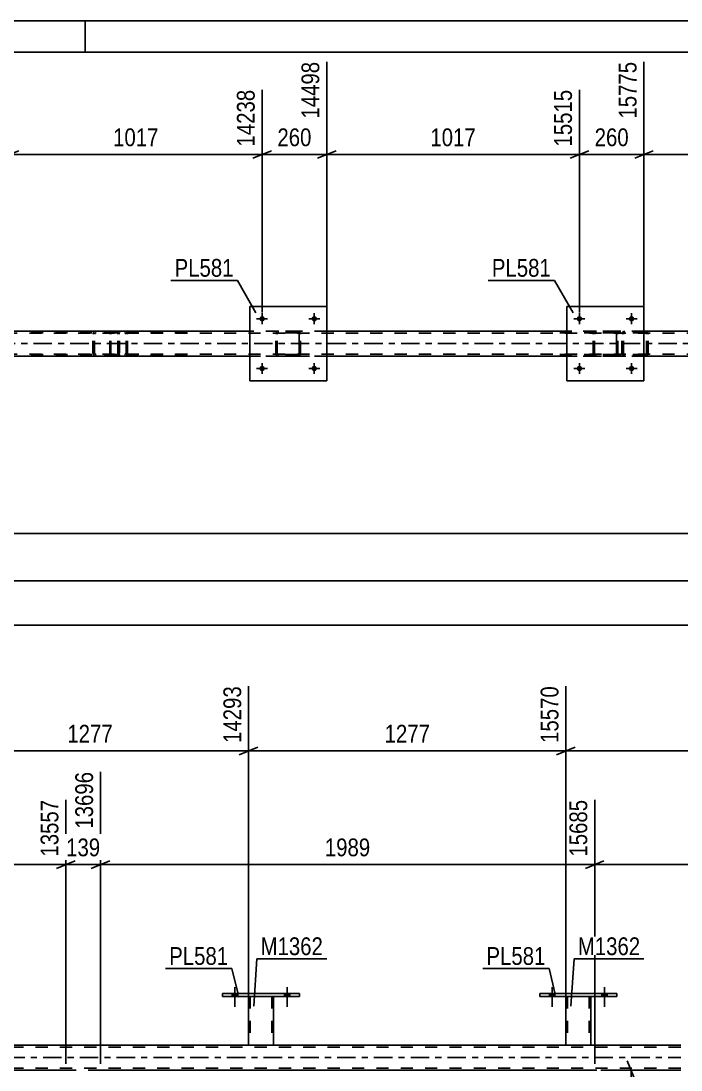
# Model space of a CAD drawing. Header units: millimetres. Extents: x 0 to 841, y 0 to 594.
# Drawn here: x 620.7 to 726.9, y 425.1 to 594 of the extents above; entities that cross this region are included whole.
import ezdxf

# ---------------------------------------------------------------- set-up
doc = ezdxf.new("R2010")
doc.units = ezdxf.units.MM
doc.linetypes.add('DXK_LINE_DOT2', pattern=[3.9198, 1.9599, -1.9599])
doc.linetypes.add('DXK_LINE_DOT3', pattern=[5.9187, 2.979, -0.9799, 0.9799, -0.9799])
doc.styles.add('Arial Narrow', font='ARIALN.TTF', dxfattribs={"height": 0.2})

# ---------------------------------------------------------------- blocks, each defined once
blk = doc.blocks.new('Unknown-275726623-1137')
at = {"color": 5, "linetype": 'Continuous'}
for p, q in [((841, 594), (0, 594)), ((631, 589), (631, 594)), ((836, 589), (5, 589))]:
    blk.add_line(p, q, dxfattribs=at)
blk = doc.blocks.new('Part-275726623-6179 - 6077')
at = {"color": 7, "linetype": 'DXK_LINE_DOT2'}
for p, q in [((721.15, 544.05), (706.17, 544.05)), ((717.92, 544.05), (717.72, 544.01)), ((721.35, 544.01), (721.15, 544.05)), ((721.15, 543.81), (706.17, 543.81)), ((717.45, 543.75), (717.41, 543.57)), ((717.41, 540.53), (717.41, 543.57)), ((717.66, 543.57), (717.68, 543.66)), ((717.66, 540.53), (717.66, 543.57)), ((717.68, 543.66), (717.74, 543.74)), ((717.74, 543.74), (717.82, 543.79)), ((717.82, 543.79), (717.92, 543.81)), ((721.15, 543.81), (721.25, 543.79)), ((721.25, 543.79), (721.33, 543.74)), ((721.33, 543.74), (721.39, 543.66)), ((721.39, 543.66), (721.41, 543.57)), ((721.41, 540.53), (721.41, 543.57)), ((721.65, 543.65), (721.63, 543.75)), ((721.66, 543.57), (721.65, 543.65)), ((721.66, 540.53), (721.66, 543.57)), ((717.41, 540.53), (717.45, 540.34)), ((717.68, 540.44), (717.66, 540.53)), ((721.41, 540.53), (721.39, 540.44)), ((721.65, 540.44), (721.66, 540.53)), ((721.15, 540.29), (706.17, 540.29)), ((721.15, 540.05), (706.17, 540.05)), ((717.74, 540.36), (717.68, 540.44)), ((717.72, 540.08), (717.92, 540.05)), ((717.82, 540.31), (717.74, 540.36)), ((717.92, 540.29), (717.82, 540.31)), ((721.25, 540.31), (721.15, 540.29)), ((721.15, 540.05), (721.35, 540.08)), ((721.33, 540.36), (721.25, 540.31)), ((721.39, 540.44), (721.33, 540.36)), ((721.63, 540.34), (721.65, 540.44))]:
    blk.add_line(p, q, dxfattribs=at)
for centre, start, end in [((717.9, 543.55), 110.7583, 155.68), ((721.17, 543.55), 24.32, 69.2417), ((717.9, 540.55), 204.32, 249.2417), ((721.17, 540.55), 290.7583, 335.68)]:
    blk.add_arc(centre, 0.496, start, end, dxfattribs=at)
blk = doc.blocks.new('Part-275726623-6105 - 6077')
at = {"color": 2, "linetype": 'Continuous'}
for p, q in [((657.5, 544.05), (618.82, 544.05)), ((708.58, 544.05), (669.9, 544.05)), ((737.66, 544.05), (720.98, 544.05)), ((657.5, 540.05), (618.82, 540.05)), ((708.58, 540.05), (669.9, 540.05)), ((737.66, 540.05), (720.98, 540.05))]:
    blk.add_line(p, q, dxfattribs=at)
at = {"color": 7, "linetype": 'DXK_LINE_DOT2'}
for p, q in [((669.9, 544.05), (657.5, 544.05)), ((720.98, 544.05), (708.58, 544.05)), ((737.66, 543.73), (90, 543.73)), ((737.66, 540.37), (90, 540.37)), ((737.66, 540.05), (117.05, 540.05)), ((669.9, 540.05), (657.5, 540.05)), ((720.98, 540.05), (708.58, 540.05))]:
    blk.add_line(p, q, dxfattribs=at)
at = {"color": 7, "linetype": 'DXK_LINE_DOT3'}
blk.add_line((90, 542.05), (737.66, 542.05), dxfattribs=at)
blk = doc.blocks.new('Part-275726623-6172 - 6077')
at = {"color": 7, "linetype": 'DXK_LINE_DOT2'}
for p, q in [((635.06, 543.91), (635, 543.75)), ((635.15, 544.01), (635.06, 543.91)), ((635.25, 544.05), (635.15, 544.01)), ((647.41, 544.05), (635.25, 544.05)), ((636.53, 543.81), (636.53, 544.05)), ((637.54, 544.01), (637.35, 544.05)), ((635, 543.75), (634.98, 543.57)), ((634.98, 540.53), (634.98, 543.57)), ((635.12, 543.57), (635.13, 543.66)), ((635.12, 540.53), (635.12, 543.57)), ((635.13, 543.66), (635.16, 543.74)), ((635.16, 543.74), (635.2, 543.79)), ((635.2, 543.79), (635.25, 543.81)), ((647.41, 543.81), (635.25, 543.81)), ((637.35, 543.81), (637.44, 543.79)), ((637.44, 543.79), (637.52, 543.74)), ((637.52, 543.74), (637.58, 543.66)), ((637.58, 543.66), (637.6, 543.57)), ((637.6, 540.53), (637.6, 543.57)), ((637.83, 543.65), (637.81, 543.75)), ((637.85, 543.57), (637.83, 543.65)), ((637.85, 540.53), (637.85, 543.57)), ((634.98, 540.53), (635, 540.34)), ((635.13, 540.44), (635.12, 540.53)), ((637.6, 540.53), (637.58, 540.44)), ((637.83, 540.44), (637.85, 540.53)), ((635, 540.34), (635.06, 540.19)), ((635.06, 540.19), (635.15, 540.08)), ((635.16, 540.36), (635.13, 540.44)), ((635.15, 540.08), (635.25, 540.05)), ((635.2, 540.31), (635.16, 540.36)), ((635.25, 540.29), (635.2, 540.31)), ((647.41, 540.29), (635.25, 540.29)), ((647.41, 540.05), (635.25, 540.05)), ((636.53, 540.05), (636.53, 540.29)), ((637.44, 540.31), (637.35, 540.29)), ((637.35, 540.05), (637.54, 540.08)), ((637.52, 540.36), (637.44, 540.31)), ((637.58, 540.44), (637.52, 540.36)), ((637.81, 540.34), (637.83, 540.44))]:
    blk.add_line(p, q, dxfattribs=at)
for centre, start, end in [((637.36, 543.55), 23.8494, 68.8059), ((637.36, 540.54), 291.1941, 336.1506)]:
    blk.add_arc(centre, 0.492, start, end, dxfattribs=at)
blk = doc.blocks.new('Part-275726623-6180 - 6077')
at = {"color": 7, "linetype": 'DXK_LINE_DOT2'}
for p, q in [((636.02, 544.05), (621.03, 544.05)), ((632.78, 544.05), (632.59, 544.01)), ((636.21, 544.01), (636.02, 544.05)), ((636.02, 543.81), (621.03, 543.81)), ((632.29, 543.65), (632.27, 543.57)), ((632.27, 540.53), (632.27, 543.57)), ((632.31, 543.75), (632.29, 543.65)), ((632.53, 543.57), (632.55, 543.66)), ((632.53, 540.53), (632.53, 543.57)), ((632.55, 543.66), (632.6, 543.74)), ((632.6, 543.74), (632.69, 543.79)), ((632.69, 543.79), (632.78, 543.81)), ((636.02, 543.81), (636.12, 543.79)), ((636.12, 543.79), (636.2, 543.74)), ((636.2, 543.74), (636.26, 543.66)), ((636.26, 543.66), (636.27, 543.57)), ((636.27, 540.53), (636.27, 543.57)), ((636.51, 543.65), (636.49, 543.75)), ((636.53, 543.57), (636.51, 543.65)), ((636.53, 540.53), (636.53, 543.57)), ((632.27, 540.53), (632.29, 540.44)), ((632.55, 540.44), (632.53, 540.53)), ((636.27, 540.53), (636.26, 540.44)), ((636.51, 540.44), (636.53, 540.53)), ((636.02, 540.29), (621.03, 540.29)), ((636.02, 540.05), (621.03, 540.05)), ((632.29, 540.44), (632.31, 540.34)), ((632.6, 540.36), (632.55, 540.44)), ((632.59, 540.08), (632.78, 540.05)), ((632.69, 540.31), (632.6, 540.36)), ((632.78, 540.29), (632.69, 540.31)), ((636.12, 540.31), (636.02, 540.29)), ((636.02, 540.05), (636.21, 540.08)), ((636.2, 540.36), (636.12, 540.31)), ((636.26, 540.44), (636.2, 540.36)), ((636.49, 540.34), (636.51, 540.44))]:
    blk.add_line(p, q, dxfattribs=at)
for centre, start, end in [((632.76, 543.55), 110.7583, 155.68), ((636.04, 543.55), 24.32, 69.2417), ((632.76, 540.55), 204.32, 249.2417), ((636.04, 540.55), 290.7583, 335.68)]:
    blk.add_arc(centre, 0.496, start, end, dxfattribs=at)
blk = doc.blocks.new('Part-275726623-8670 - 6077')
at = {"color": 2, "linetype": 'Continuous'}
for p, q in [((708.58, 548.05), (708.58, 536.05)), ((708.58, 548.05), (720.98, 548.05)), ((720.98, 548.05), (720.98, 536.05)), ((720.98, 536.05), (708.58, 536.05))]:
    blk.add_line(p, q, dxfattribs=at)
at = {"color": 7, "linetype": 'DXK_LINE_DOT2'}
for p, q in [((708.58, 536.05), (708.58, 548.05)), ((720.98, 536.05), (720.98, 548.05))]:
    blk.add_line(p, q, dxfattribs=at)
blk = doc.blocks.new('Part-275726623-8667 - 6077')
at = {"color": 7, "linetype": 'DXK_LINE_DOT2'}
for p, q in [((662, 544.01), (662.18, 544.05)), ((662.18, 544.05), (662, 544.01)), ((665.22, 544.05), (662.18, 544.05)), ((665.22, 544.05), (665.41, 544.01)), ((665.41, 544.01), (665.22, 544.05)), ((661.7, 543.57), (661.74, 543.75)), ((661.74, 543.75), (661.7, 543.57)), ((661.7, 540.53), (661.7, 543.57)), ((661.7, 540.53), (661.7, 543.57)), ((661.94, 543.57), (661.96, 543.66)), ((661.94, 540.53), (661.94, 543.57)), ((661.94, 540.53), (661.94, 543.57)), ((661.96, 543.66), (662.01, 543.74)), ((662.01, 543.74), (662.09, 543.79)), ((662.09, 543.79), (662.18, 543.81)), ((665.22, 543.81), (662.18, 543.81)), ((665.22, 543.81), (665.32, 543.79)), ((665.32, 543.79), (665.39, 543.74)), ((665.39, 543.74), (665.44, 543.66)), ((665.44, 543.66), (665.46, 543.57)), ((665.46, 540.53), (665.46, 543.57)), ((665.46, 543.57), (665.46, 540.53)), ((665.67, 543.75), (665.7, 543.57)), ((665.7, 543.57), (665.67, 543.75)), ((665.7, 540.53), (665.7, 543.57)), ((665.7, 540.53), (665.7, 543.57)), ((661.74, 540.34), (661.7, 540.53)), ((661.7, 540.53), (661.74, 540.34)), ((661.96, 540.44), (661.94, 540.53)), ((665.46, 540.53), (665.44, 540.44)), ((665.7, 540.53), (665.67, 540.34)), ((665.67, 540.34), (665.7, 540.53)), ((662.01, 540.36), (661.96, 540.44)), ((662.18, 540.05), (662, 540.08)), ((662, 540.08), (662.18, 540.05)), ((662.09, 540.31), (662.01, 540.36)), ((662.18, 540.29), (662.09, 540.31)), ((665.22, 540.29), (662.18, 540.29)), ((665.22, 540.05), (662.18, 540.05)), ((665.32, 540.31), (665.22, 540.29)), ((665.41, 540.08), (665.22, 540.05)), ((665.22, 540.05), (665.41, 540.08)), ((665.39, 540.36), (665.32, 540.31)), ((665.44, 540.44), (665.39, 540.36))]:
    blk.add_line(p, q, dxfattribs=at)
at = {"color": 7, "linetype": 'DXK_LINE_DOT3'}
blk.add_line((663.7, 542.05), (663.7, 542.05), dxfattribs=at)
at = {"color": 7, "linetype": 'DXK_LINE_DOT2'}
for centre, start, end in [((662.18, 543.57), 112.5, 157.5), ((662.18, 543.57), 112.5, 157.5), ((665.22, 543.57), 22.5, 67.5), ((665.22, 543.57), 22.5, 67.5), ((662.18, 540.53), 202.5, 247.5), ((662.18, 540.53), 202.5, 247.5), ((665.22, 540.53), 292.5, 337.5), ((665.22, 540.53), 292.5, 337.5)]:
    blk.add_arc(centre, 0.48, start, end, dxfattribs=at)
blk = doc.blocks.new('Part-275726623-8668 - 6077')
at = {"color": 2, "linetype": 'Continuous'}
for p, q in [((657.5, 548.05), (657.5, 536.05)), ((657.5, 548.05), (669.9, 548.05)), ((669.9, 548.05), (669.9, 536.05)), ((669.9, 536.05), (657.5, 536.05))]:
    blk.add_line(p, q, dxfattribs=at)
at = {"color": 7, "linetype": 'DXK_LINE_DOT2'}
for p, q in [((657.5, 536.05), (657.5, 548.05)), ((669.9, 536.05), (669.9, 548.05))]:
    blk.add_line(p, q, dxfattribs=at)
blk = doc.blocks.new('Part-275726623-8669 - 6077')
at = {"color": 7, "linetype": 'DXK_LINE_DOT2'}
for p, q in [((713.08, 544.01), (713.26, 544.05)), ((713.26, 544.05), (713.08, 544.01)), ((716.3, 544.05), (713.26, 544.05)), ((716.3, 544.05), (716.49, 544.01)), ((716.49, 544.01), (716.3, 544.05)), ((712.78, 543.57), (712.82, 543.75)), ((712.82, 543.75), (712.78, 543.57)), ((712.78, 540.53), (712.78, 543.57)), ((712.78, 540.53), (712.78, 543.57)), ((713.02, 543.57), (713.04, 543.66)), ((713.02, 540.53), (713.02, 543.57)), ((713.02, 540.53), (713.02, 543.57)), ((713.04, 543.66), (713.09, 543.74)), ((713.09, 543.74), (713.17, 543.79)), ((713.17, 543.79), (713.26, 543.81)), ((716.3, 543.81), (713.26, 543.81)), ((716.3, 543.81), (716.4, 543.79)), ((716.4, 543.79), (716.47, 543.74)), ((716.47, 543.74), (716.53, 543.66)), ((716.53, 543.66), (716.54, 543.57)), ((716.54, 540.53), (716.54, 543.57)), ((716.54, 543.57), (716.54, 540.53)), ((716.75, 543.75), (716.78, 543.57)), ((716.78, 543.57), (716.75, 543.75)), ((716.78, 540.53), (716.78, 543.57)), ((716.78, 540.53), (716.78, 543.57)), ((712.82, 540.34), (712.78, 540.53)), ((712.78, 540.53), (712.82, 540.34)), ((713.04, 540.44), (713.02, 540.53)), ((716.54, 540.53), (716.53, 540.44)), ((716.78, 540.53), (716.75, 540.34)), ((716.75, 540.34), (716.78, 540.53)), ((713.09, 540.36), (713.04, 540.44)), ((713.26, 540.05), (713.08, 540.08)), ((713.08, 540.08), (713.26, 540.05)), ((713.17, 540.31), (713.09, 540.36)), ((713.26, 540.29), (713.17, 540.31)), ((716.3, 540.29), (713.26, 540.29)), ((716.3, 540.05), (713.26, 540.05)), ((716.4, 540.31), (716.3, 540.29)), ((716.49, 540.08), (716.3, 540.05)), ((716.3, 540.05), (716.49, 540.08)), ((716.47, 540.36), (716.4, 540.31)), ((716.53, 540.44), (716.47, 540.36))]:
    blk.add_line(p, q, dxfattribs=at)
at = {"color": 7, "linetype": 'DXK_LINE_DOT3'}
blk.add_line((714.78, 542.05), (714.78, 542.05), dxfattribs=at)
at = {"color": 7, "linetype": 'DXK_LINE_DOT2'}
for centre, start, end in [((713.26, 543.57), 112.5, 157.5), ((713.26, 543.57), 112.5, 157.5), ((716.3, 543.57), 22.5, 67.5), ((716.3, 543.57), 22.5, 67.5), ((713.26, 540.53), 202.5, 247.5), ((713.26, 540.53), 202.5, 247.5), ((716.3, 540.53), 292.5, 337.5), ((716.3, 540.53), 292.5, 337.5)]:
    blk.add_arc(centre, 0.48, start, end, dxfattribs=at)
blk = doc.blocks.new('Bolt-275726623-8694 - 6077')
at = {"linetype": 'Continuous'}
for points in [[(659.94, 538.05, -1), (659.06, 538.05, -1)], [(668.34, 538.05, -1), (667.46, 538.05, -1)]]:
    blk.add_hatch(color=1, dxfattribs=at).paths.add_polyline_path(points)
at = {"color": 1, "linetype": 'Continuous'}
for p, q in [((659.5, 538.93), (659.5, 537.17)), ((667.9, 538.93), (667.9, 537.17)), ((658.62, 538.05), (660.38, 538.05)), ((667.02, 538.05), (668.78, 538.05))]:
    blk.add_line(p, q, dxfattribs=at)
blk = doc.blocks.new('Bolt-275726623-8695 - 6077')
at = {"linetype": 'Continuous'}
for points in [[(659.94, 546.05, -1), (659.06, 546.05, -1)], [(668.34, 546.05, -1), (667.46, 546.05, -1)]]:
    blk.add_hatch(color=1, dxfattribs=at).paths.add_polyline_path(points)
at = {"color": 1, "linetype": 'Continuous'}
for p, q in [((658.62, 546.05), (660.38, 546.05)), ((659.5, 546.93), (659.5, 545.17)), ((667.02, 546.05), (668.78, 546.05)), ((667.9, 546.93), (667.9, 545.17))]:
    blk.add_line(p, q, dxfattribs=at)
blk = doc.blocks.new('Bolt-275726623-8696 - 6077')
at = {"linetype": 'Continuous'}
for points in [[(711.02, 538.05, -1), (710.14, 538.05, -1)], [(719.42, 538.05, -1), (718.54, 538.05, -1)]]:
    blk.add_hatch(color=1, dxfattribs=at).paths.add_polyline_path(points)
at = {"color": 1, "linetype": 'Continuous'}
for p, q in [((710.58, 538.93), (710.58, 537.17)), ((718.98, 538.93), (718.98, 537.17)), ((709.7, 538.05), (711.46, 538.05)), ((718.1, 538.05), (719.86, 538.05))]:
    blk.add_line(p, q, dxfattribs=at)
blk = doc.blocks.new('Bolt-275726623-8697 - 6077')
at = {"linetype": 'Continuous'}
for points in [[(711.02, 546.05, -1), (710.14, 546.05, -1)], [(719.42, 546.05, -1), (718.54, 546.05, -1)]]:
    blk.add_hatch(color=1, dxfattribs=at).paths.add_polyline_path(points)
at = {"color": 1, "linetype": 'Continuous'}
for p, q in [((709.7, 546.05), (711.46, 546.05)), ((710.58, 546.93), (710.58, 545.17)), ((718.1, 546.05), (719.86, 546.05)), ((718.98, 546.93), (718.98, 545.17))]:
    blk.add_line(p, q, dxfattribs=at)
blk = doc.blocks.new('Bolt-275726623-7751 - 4642')
at = {"linetype": 'Continuous'}
for points in [[(705.77, 436.93), (706.65, 436.93), (706.65, 437.41), (705.77, 437.41)], [(714.17, 436.93), (715.05, 436.93), (715.05, 437.41), (714.17, 437.41)]]:
    blk.add_hatch(color=1, dxfattribs=at).paths.add_polyline_path(points)
at = {"color": 1, "linetype": 'Continuous'}
for p, q in [((706.21, 438.41), (706.21, 435.29)), ((714.61, 438.41), (714.61, 435.29)), ((705.77, 437.41), (705.77, 436.93)), ((706.65, 437.41), (706.65, 436.93)), ((714.17, 437.41), (714.17, 436.93)), ((715.05, 437.41), (715.05, 436.93))]:
    blk.add_line(p, q, dxfattribs=at)
blk = doc.blocks.new('Bolt-275726623-7752 - 4642')
at = {"linetype": 'Continuous'}
for points in [[(705.77, 436.93), (706.65, 436.93), (706.65, 437.41), (705.77, 437.41)], [(714.17, 436.93), (715.05, 436.93), (715.05, 437.41), (714.17, 437.41)]]:
    blk.add_hatch(color=1, dxfattribs=at).paths.add_polyline_path(points)
at = {"color": 1, "linetype": 'Continuous'}
for p, q in [((706.21, 438.41), (706.21, 435.29)), ((714.61, 438.41), (714.61, 435.29)), ((705.77, 437.41), (705.77, 436.93)), ((706.65, 437.41), (706.65, 436.93)), ((714.17, 437.41), (714.17, 436.93)), ((715.05, 437.41), (715.05, 436.93))]:
    blk.add_line(p, q, dxfattribs=at)
blk = doc.blocks.new('Part-275726623-4870 - 4642')
at = {"color": 2, "linetype": 'Continuous'}
for p, q in [((657.33, 429.09), (610.25, 429.09)), ((708.41, 429.09), (661.33, 429.09)), ((726.89, 429.09), (712.41, 429.09)), ((627.9, 425.09), (548.34, 425.09)), ((713.04, 425.09), (633.48, 425.09)), ((726.89, 425.09), (717.29, 425.09))]:
    blk.add_line(p, q, dxfattribs=at)
at = {"color": 7, "linetype": 'DXK_LINE_DOT2'}
for p, q in [((661.33, 429.09), (657.33, 429.09)), ((712.41, 429.09), (708.41, 429.09)), ((726.89, 428.77), (85.63, 428.77)), ((726.89, 425.41), (85.63, 425.41)), ((633.48, 425.09), (627.9, 425.09)), ((717.29, 425.09), (713.04, 425.09))]:
    blk.add_line(p, q, dxfattribs=at)
at = {"color": 7, "linetype": 'DXK_LINE_DOT3'}
blk.add_line((85.63, 427.09), (726.89, 427.09), dxfattribs=at)
blk = doc.blocks.new('Part-275726623-7722 - 4642')
at = {"color": 7, "linetype": 'DXK_LINE_DOT2'}
for p, q in [((657.33, 436.94), (661.33, 436.94)), ((657.33, 436.93), (657.33, 436.94)), ((657.33, 436.94), (657.33, 436.93)), ((657.57, 436.94), (657.57, 429.09)), ((661.09, 436.94), (661.09, 429.09)), ((661.33, 436.94), (661.33, 436.93)), ((661.33, 436.93), (661.33, 436.94)), ((661.07, 429.09), (661.09, 429.09))]:
    blk.add_line(p, q, dxfattribs=at)
at = {"color": 2, "linetype": 'Continuous'}
for p, q in [((657.33, 429.09), (657.33, 436.93)), ((661.33, 436.93), (661.33, 429.09)), ((661.3, 429.09), (657.33, 429.09)), ((661.33, 429.09), (661.3, 429.09))]:
    blk.add_line(p, q, dxfattribs=at)
blk = doc.blocks.new('Part-275726623-7723 - 4642')
at = {"color": 2, "linetype": 'Continuous'}
for p, q in [((653.13, 436.93), (653.13, 437.41)), ((653.13, 437.41), (665.53, 437.41)), ((665.53, 436.93), (653.13, 436.93)), ((665.53, 437.41), (665.53, 436.93))]:
    blk.add_line(p, q, dxfattribs=at)
blk = doc.blocks.new('Part-275726623-7724 - 4642')
at = {"color": 7, "linetype": 'DXK_LINE_DOT2'}
for p, q in [((708.41, 436.94), (712.41, 436.94)), ((708.41, 436.93), (708.41, 436.94)), ((708.41, 436.94), (708.41, 436.93)), ((708.65, 436.94), (708.65, 429.09)), ((712.17, 436.94), (712.17, 429.09)), ((712.41, 436.94), (712.41, 436.93)), ((712.41, 436.93), (712.41, 436.94)), ((712.15, 429.09), (712.17, 429.09))]:
    blk.add_line(p, q, dxfattribs=at)
at = {"color": 2, "linetype": 'Continuous'}
for p, q in [((708.41, 429.09), (708.41, 436.93)), ((712.41, 436.93), (712.41, 429.09)), ((712.38, 429.09), (708.41, 429.09)), ((712.41, 429.09), (712.38, 429.09))]:
    blk.add_line(p, q, dxfattribs=at)
blk = doc.blocks.new('Part-275726623-7725 - 4642')
at = {"color": 2, "linetype": 'Continuous'}
for p, q in [((704.21, 436.93), (704.21, 437.41)), ((704.21, 437.41), (716.61, 437.41)), ((716.61, 436.93), (704.21, 436.93)), ((716.61, 437.41), (716.61, 436.93))]:
    blk.add_line(p, q, dxfattribs=at)
blk = doc.blocks.new('Bolt-275726623-7749 - 4642')
at = {"linetype": 'Continuous'}
for points in [[(654.69, 436.93), (655.57, 436.93), (655.57, 437.41), (654.69, 437.41)], [(663.09, 436.93), (663.97, 436.93), (663.97, 437.41), (663.09, 437.41)]]:
    blk.add_hatch(color=1, dxfattribs=at).paths.add_polyline_path(points)
at = {"color": 1, "linetype": 'Continuous'}
for p, q in [((655.13, 438.41), (655.13, 435.29)), ((663.53, 438.41), (663.53, 435.29)), ((654.69, 437.41), (654.69, 436.93)), ((655.57, 437.41), (655.57, 436.93)), ((663.09, 437.41), (663.09, 436.93)), ((663.97, 437.41), (663.97, 436.93))]:
    blk.add_line(p, q, dxfattribs=at)
blk = doc.blocks.new('Bolt-275726623-7750 - 4642')
at = {"linetype": 'Continuous'}
for points in [[(654.69, 436.93), (655.57, 436.93), (655.57, 437.41), (654.69, 437.41)], [(663.09, 436.93), (663.97, 436.93), (663.97, 437.41), (663.09, 437.41)]]:
    blk.add_hatch(color=1, dxfattribs=at).paths.add_polyline_path(points)
at = {"color": 1, "linetype": 'Continuous'}
for p, q in [((655.13, 438.41), (655.13, 435.29)), ((663.53, 438.41), (663.53, 435.29)), ((654.69, 437.41), (654.69, 436.93)), ((655.57, 437.41), (655.57, 436.93)), ((663.09, 437.41), (663.09, 436.93)), ((663.97, 437.41), (663.97, 436.93))]:
    blk.add_line(p, q, dxfattribs=at)
blk = doc.blocks.new('StraightDimension-275726623-20574 - 6077')
at = {"color": 7, "linetype": 'Continuous'}
for p, q in [((720.98, 545.05), (720.98, 587.43)), ((710.58, 547.05), (710.58, 582.93)), ((709.08, 571.89), (712.08, 573.09)), ((722.48, 573.09), (719.48, 571.89)), ((710.58, 572.49), (720.98, 572.49))]:
    blk.add_line(p, q, dxfattribs=at)
at = {"color": 0}
blk.add_wipeout([(719.13, 573.24), (719.13, 577.44), (712.44, 577.44), (712.44, 573.24)], dxfattribs=at)
at = {"color": 3, "style": 'Arial Narrow'}
blk.add_text('260', height=2.863, dxfattribs=at).set_placement((713.04, 573.84))
at = {"color": 0, "linetype": 'Continuous'}
blk.add_wipeout([(720.38, 588.03), (716.18, 588.03), (716.18, 577.69), (720.38, 577.69)], dxfattribs=at)
at = {"color": 3, "linetype": 'Continuous', "style": 'Arial Narrow'}
blk.add_text('15775', height=2.863, rotation=90.0002, dxfattribs=at).set_placement((719.78, 578.29))
blk = doc.blocks.new('StraightDimension-275726623-6455 - 6077')
at = {"color": 7, "linetype": 'Continuous'}
blk.add_line((89.36, 496.71), (782.69, 496.71), dxfattribs=at)
blk = doc.blocks.new('StraightDimension-275726623-6560 - 6077')
at = {"color": 7, "linetype": 'Continuous'}
blk.add_line((90, 503.87), (782.69, 503.87), dxfattribs=at)
blk = doc.blocks.new('StraightDimension-275726623-6610 - 6077')
at = {"color": 7, "linetype": 'Continuous'}
blk.add_line((205.6, 511.5), (782.69, 511.5), dxfattribs=at)
blk = doc.blocks.new('StraightDimension-275726623-20573 - 6077')
at = {"color": 7, "linetype": 'Continuous'}
for p, q in [((720.98, 545.05), (720.98, 587.43)), ((755.76, 547.05), (755.76, 582.93)), ((722.48, 573.09), (719.48, 571.89)), ((754.26, 571.89), (757.26, 573.09)), ((720.98, 572.49), (755.76, 572.49))]:
    blk.add_line(p, q, dxfattribs=at)
at = {"color": 0, "linetype": 'Continuous'}
blk.add_wipeout([(755.16, 583.53), (750.96, 583.53), (750.96, 573.19), (755.16, 573.19)], dxfattribs=at)
at = {"color": 0}
blk.add_wipeout([(742.63, 573.24), (742.63, 577.44), (734.12, 577.44), (734.12, 573.24)], dxfattribs=at)
at = {"color": 3, "linetype": 'Continuous', "style": 'Arial Narrow'}
blk.add_text('16792', height=2.863, rotation=90.0002, dxfattribs=at).set_placement((754.56, 573.79))
at = {"color": 3, "style": 'Arial Narrow'}
blk.add_text('1017', height=2.863, dxfattribs=at).set_placement((734.72, 573.84))
blk = doc.blocks.new('StraightDimension-275726623-20575 - 6077')
at = {"color": 7, "linetype": 'Continuous'}
for p, q in [((669.9, 545.05), (669.9, 587.43)), ((710.58, 547.05), (710.58, 582.93)), ((671.4, 573.09), (668.4, 571.89)), ((709.08, 571.89), (712.08, 573.09)), ((669.9, 572.49), (710.58, 572.49))]:
    blk.add_line(p, q, dxfattribs=at)
at = {"color": 0, "linetype": 'Continuous'}
blk.add_wipeout([(709.98, 583.53), (705.78, 583.53), (705.78, 573.19), (709.98, 573.19)], dxfattribs=at)
at = {"color": 0}
blk.add_wipeout([(694.5, 573.24), (694.5, 577.44), (685.99, 577.44), (685.99, 573.24)], dxfattribs=at)
at = {"color": 3, "linetype": 'Continuous', "style": 'Arial Narrow'}
blk.add_text('15515', height=2.863, rotation=90.0002, dxfattribs=at).set_placement((709.38, 573.79))
at = {"color": 3, "style": 'Arial Narrow'}
blk.add_text('1017', height=2.863, dxfattribs=at).set_placement((686.59, 573.84))
blk = doc.blocks.new('StraightDimension-275726623-20576 - 6077')
at = {"color": 7, "linetype": 'Continuous'}
for p, q in [((669.9, 545.05), (669.9, 587.43)), ((659.5, 547.05), (659.5, 582.93)), ((658, 571.89), (661, 573.09)), ((671.4, 573.09), (668.4, 571.89)), ((659.5, 572.49), (669.9, 572.49))]:
    blk.add_line(p, q, dxfattribs=at)
at = {"color": 0}
blk.add_wipeout([(668.05, 573.24), (668.05, 577.44), (661.36, 577.44), (661.36, 573.24)], dxfattribs=at)
at = {"color": 3, "style": 'Arial Narrow'}
blk.add_text('260', height=2.863, dxfattribs=at).set_placement((661.96, 573.84))
at = {"color": 0, "linetype": 'Continuous'}
blk.add_wipeout([(669.3, 588.03), (665.1, 588.03), (665.1, 577.69), (669.3, 577.69)], dxfattribs=at)
at = {"color": 3, "linetype": 'Continuous', "style": 'Arial Narrow'}
blk.add_text('14498', height=2.863, rotation=90.0002, dxfattribs=at).set_placement((668.7, 578.29))
blk = doc.blocks.new('StraightDimension-275726623-20577 - 6077')
at = {"color": 7, "linetype": 'Continuous'}
for p, q in [((618.82, 545.05), (618.82, 587.43)), ((659.5, 547.05), (659.5, 582.93)), ((620.32, 573.09), (617.32, 571.89)), ((658, 571.89), (661, 573.09)), ((618.82, 572.49), (659.5, 572.49))]:
    blk.add_line(p, q, dxfattribs=at)
at = {"color": 0, "linetype": 'Continuous'}
blk.add_wipeout([(658.9, 583.53), (654.7, 583.53), (654.7, 573.19), (658.9, 573.19)], dxfattribs=at)
at = {"color": 0}
blk.add_wipeout([(643.42, 573.24), (643.42, 577.44), (634.91, 577.44), (634.91, 573.24)], dxfattribs=at)
at = {"color": 3, "linetype": 'Continuous', "style": 'Arial Narrow'}
blk.add_text('14238', height=2.863, rotation=90.0002, dxfattribs=at).set_placement((658.3, 573.79))
at = {"color": 3, "style": 'Arial Narrow'}
blk.add_text('1017', height=2.863, dxfattribs=at).set_placement((635.51, 573.84))
blk = doc.blocks.new('StraightDimension-275726623-5466 - 4642')
at = {"color": 7, "linetype": 'Continuous'}
for p, q in [((548.34, 426.09), (548.34, 473.1)), ((627.9, 426.09), (627.9, 468.6)), ((549.84, 458.76), (546.84, 457.56)), ((548.34, 458.16), (627.9, 458.16)), ((626.4, 457.56), (629.4, 458.76))]:
    blk.add_line(p, q, dxfattribs=at)
at = {"color": 0, "linetype": 'Continuous'}
blk.add_wipeout([(627.3, 469.2), (623.1, 469.2), (623.1, 458.86), (627.3, 458.86)], dxfattribs=at)
at = {"color": 0}
blk.add_wipeout([(592.38, 458.91), (592.38, 463.11), (583.87, 463.11), (583.87, 458.91)], dxfattribs=at)
at = {"color": 3, "linetype": 'Continuous', "style": 'Arial Narrow'}
blk.add_text('13557', height=2.863, rotation=90.0002, dxfattribs=at).set_placement((626.7, 459.46))
at = {"color": 3, "style": 'Arial Narrow'}
blk.add_text('1989', height=2.863, dxfattribs=at).set_placement((584.47, 459.51))
blk = doc.blocks.new('StraightDimension-275726623-21901 - 4642')
at = {"color": 7, "linetype": 'Continuous'}
for p, q in [((657.33, 436.19), (657.33, 486.9)), ((708.41, 436.19), (708.41, 486.9)), ((658.83, 477.06), (655.83, 475.86)), ((657.33, 476.46), (708.41, 476.46)), ((706.91, 475.86), (709.91, 477.06))]:
    blk.add_line(p, q, dxfattribs=at)
at = {"color": 0, "linetype": 'Continuous'}
blk.add_wipeout([(707.81, 487.5), (703.61, 487.5), (703.61, 477.16), (707.81, 477.16)], dxfattribs=at)
at = {"color": 0}
blk.add_wipeout([(687.13, 477.21), (687.13, 481.41), (678.62, 481.41), (678.62, 477.21)], dxfattribs=at)
at = {"color": 3, "linetype": 'Continuous', "style": 'Arial Narrow'}
blk.add_text('15570', height=2.863, rotation=90.0002, dxfattribs=at).set_placement((707.21, 477.76))
at = {"color": 3, "style": 'Arial Narrow'}
blk.add_text('1277', height=2.863, dxfattribs=at).set_placement((679.22, 477.81))
blk = doc.blocks.new('StraightDimension-275726623-21902 - 4642')
at = {"color": 7, "linetype": 'Continuous'}
for p, q in [((606.25, 436.19), (606.25, 486.9)), ((657.33, 436.19), (657.33, 486.9)), ((607.75, 477.06), (604.75, 475.86)), ((606.25, 476.46), (657.33, 476.46)), ((655.83, 475.86), (658.83, 477.06))]:
    blk.add_line(p, q, dxfattribs=at)
at = {"color": 0, "linetype": 'Continuous'}
blk.add_wipeout([(656.73, 487.5), (652.53, 487.5), (652.53, 477.16), (656.73, 477.16)], dxfattribs=at)
at = {"color": 0}
blk.add_wipeout([(636.05, 477.21), (636.05, 481.41), (627.54, 481.41), (627.54, 477.21)], dxfattribs=at)
at = {"color": 3, "linetype": 'Continuous', "style": 'Arial Narrow'}
blk.add_text('14293', height=2.863, rotation=90.0002, dxfattribs=at).set_placement((656.13, 477.76))
at = {"color": 3, "style": 'Arial Narrow'}
blk.add_text('1277', height=2.863, dxfattribs=at).set_placement((628.14, 477.81))
blk = doc.blocks.new('StraightDimension-275726623-5514 - 4642')
at = {"color": 7, "linetype": 'Continuous'}
for p, q in [((633.48, 426.09), (633.48, 473.1)), ((713.04, 426.09), (713.04, 468.6)), ((634.98, 458.76), (631.98, 457.56)), ((633.48, 458.16), (713.04, 458.16)), ((711.54, 457.56), (714.54, 458.76))]:
    blk.add_line(p, q, dxfattribs=at)
at = {"color": 0, "linetype": 'Continuous'}
blk.add_wipeout([(712.44, 469.2), (708.24, 469.2), (708.24, 458.86), (712.44, 458.86)], dxfattribs=at)
at = {"color": 0}
blk.add_wipeout([(677.51, 458.91), (677.51, 463.11), (669, 463.11), (669, 458.91)], dxfattribs=at)
at = {"color": 3, "linetype": 'Continuous', "style": 'Arial Narrow'}
blk.add_text('15685', height=2.863, rotation=90.0002, dxfattribs=at).set_placement((711.84, 459.46))
at = {"color": 3, "style": 'Arial Narrow'}
blk.add_text('1989', height=2.863, dxfattribs=at).set_placement((669.6, 459.51))
blk = doc.blocks.new('StraightDimension-275726623-5538 - 4642')
at = {"color": 7, "linetype": 'Continuous'}
for p, q in [((713.04, 426.09), (713.04, 468.6)), ((782.69, 430.09), (782.69, 468.6)), ((714.54, 458.76), (711.54, 457.56)), ((713.04, 458.16), (782.69, 458.16)), ((781.19, 457.56), (784.19, 458.76))]:
    blk.add_line(p, q, dxfattribs=at)
at = {"color": 0, "linetype": 'Continuous'}
blk.add_wipeout([(782.09, 469.2), (777.89, 469.2), (777.89, 458.86), (782.09, 458.86)], dxfattribs=at)
at = {"color": 0}
blk.add_wipeout([(752.12, 458.91), (752.12, 463.11), (743.61, 463.11), (743.61, 458.91)], dxfattribs=at)
at = {"color": 3, "linetype": 'Continuous', "style": 'Arial Narrow'}
blk.add_text('17465', height=2.863, rotation=90.0002, dxfattribs=at).set_placement((781.49, 459.46))
at = {"color": 3, "style": 'Arial Narrow'}
blk.add_text('1780', height=2.863, dxfattribs=at).set_placement((744.21, 459.51))
blk = doc.blocks.new('StraightDimension-275726623-5097 - 4642')
at = {"color": 7, "linetype": 'Continuous'}
for p, q in [((719.49, 423.59), (718.29, 426.59)), ((714.04, 425.09), (721.29, 425.09)), ((718.89, 303.87), (718.89, 425.09)), ((718.29, 305.37), (719.49, 302.37)), ((669.92, 303.87), (721.29, 303.87))]:
    blk.add_line(p, q, dxfattribs=at)
at = {"color": 0}
blk.add_wipeout([(718.14, 368.74), (713.94, 368.74), (713.94, 360.23), (718.14, 360.23)], dxfattribs=at)
at = {"color": 3, "style": 'Arial Narrow'}
blk.add_text('3030', height=2.863, rotation=90.0002, dxfattribs=at).set_placement((717.54, 360.83))
blk = doc.blocks.new('StraightDimension-275726623-5490 - 4642')
at = {"color": 7, "linetype": 'Continuous'}
for p, q in [((633.48, 426.09), (633.48, 473.1)), ((627.9, 426.09), (627.9, 468.6)), ((626.4, 457.56), (629.4, 458.76)), ((627.9, 458.16), (633.48, 458.16)), ((634.98, 458.76), (631.98, 457.56))]:
    blk.add_line(p, q, dxfattribs=at)
at = {"color": 0}
blk.add_wipeout([(634.03, 458.91), (634.03, 463.11), (627.35, 463.11), (627.35, 458.91)], dxfattribs=at)
at = {"color": 3, "style": 'Arial Narrow'}
blk.add_text('139', height=2.863, dxfattribs=at).set_placement((627.95, 459.51))
at = {"color": 0, "linetype": 'Continuous'}
blk.add_wipeout([(632.88, 473.7), (628.68, 473.7), (628.68, 463.36), (632.88, 463.36)], dxfattribs=at)
at = {"color": 3, "linetype": 'Continuous', "style": 'Arial Narrow'}
blk.add_text('13696', height=2.863, rotation=90.0002, dxfattribs=at).set_placement((632.28, 463.96))
blk = doc.blocks.new('StraightDimension-275726623-21900 - 4642')
at = {"color": 7, "linetype": 'Continuous'}
for p, q in [((708.41, 436.19), (708.41, 486.9)), ((757.96, 436.19), (757.96, 486.9)), ((709.91, 477.06), (706.91, 475.86)), ((708.41, 476.46), (757.96, 476.46)), ((756.46, 475.86), (759.46, 477.06))]:
    blk.add_line(p, q, dxfattribs=at)
at = {"color": 0, "linetype": 'Continuous'}
blk.add_wipeout([(757.36, 487.5), (753.16, 487.5), (753.16, 477.16), (757.36, 477.16)], dxfattribs=at)
at = {"color": 0}
blk.add_wipeout([(737.44, 477.21), (737.44, 481.41), (728.93, 481.41), (728.93, 477.21)], dxfattribs=at)
at = {"color": 3, "linetype": 'Continuous', "style": 'Arial Narrow'}
blk.add_text('16847', height=2.863, rotation=90.0002, dxfattribs=at).set_placement((756.76, 477.76))
at = {"color": 3, "style": 'Arial Narrow'}
blk.add_text('1277', height=2.863, dxfattribs=at).set_placement((729.53, 477.81))
blk = doc.blocks.new('Mark-275726623-21319 - 6077')
at = {"color": 0}
blk.add_wipeout([(654.91, 552.82), (654.91, 555.82), (645.41, 555.82), (645.41, 552.82)], dxfattribs=at)
blk.add_wipeout([(654.91, 552.82), (654.91, 555.82), (645.41, 555.82), (645.41, 552.82)], dxfattribs=at)
at = {"color": 30, "linetype": 'Continuous'}
for p in [(644.81, 552.22), (658.51, 547.02)]:
    blk.add_line(p, (655.51, 552.22), dxfattribs=at)
at = {"color": 3, "style": 'Arial Narrow'}
blk.add_text('PL581', height=2.863, dxfattribs=at).set_placement((645.41, 552.82))
blk = doc.blocks.new('Mark-275726623-21322 - 6077')
at = {"color": 0}
blk.add_wipeout([(705.99, 552.82), (705.99, 555.82), (696.49, 555.82), (696.49, 552.82)], dxfattribs=at)
blk.add_wipeout([(705.99, 552.82), (705.99, 555.82), (696.49, 555.82), (696.49, 552.82)], dxfattribs=at)
at = {"color": 30, "linetype": 'Continuous'}
for p in [(695.89, 552.22), (709.59, 547.02)]:
    blk.add_line(p, (706.59, 552.22), dxfattribs=at)
at = {"color": 3, "style": 'Arial Narrow'}
blk.add_text('PL581', height=2.863, dxfattribs=at).set_placement((696.49, 552.82))
blk = doc.blocks.new('Mark-275726623-21642 - 4642')
at = {"color": 0}
blk.add_wipeout([(720.38, 443.59), (720.38, 446.59), (710.33, 446.59), (710.33, 443.59)], dxfattribs=at)
blk.add_wipeout([(720.38, 443.59), (720.38, 446.59), (710.33, 446.59), (710.33, 443.59)], dxfattribs=at)
at = {"color": 30, "linetype": 'Continuous'}
for p, q in [((709.22, 435.36), (709.73, 442.99)), ((709.73, 442.99), (720.98, 442.99))]:
    blk.add_line(p, q, dxfattribs=at)
at = {"color": 3, "style": 'Arial Narrow'}
blk.add_text('M1362', height=2.863, dxfattribs=at).set_placement((710.33, 443.59))
blk = doc.blocks.new('Mark-275726623-21645 - 4642')
at = {"color": 0}
blk.add_wipeout([(705.12, 442.02), (705.12, 445.02), (695.62, 445.02), (695.62, 442.02)], dxfattribs=at)
blk.add_wipeout([(705.12, 442.02), (705.12, 445.02), (695.62, 445.02), (695.62, 442.02)], dxfattribs=at)
at = {"color": 30, "linetype": 'Continuous'}
for p in [(695.02, 441.42), (706.7, 437.31)]:
    blk.add_line(p, (705.72, 441.42), dxfattribs=at)
at = {"color": 3, "style": 'Arial Narrow'}
blk.add_text('PL581', height=2.863, dxfattribs=at).set_placement((695.62, 442.02))
blk = doc.blocks.new('Mark-275726623-21636 - 4642')
at = {"color": 0}
blk.add_wipeout([(669.3, 443.59), (669.3, 446.59), (659.25, 446.59), (659.25, 443.59)], dxfattribs=at)
blk.add_wipeout([(669.3, 443.59), (669.3, 446.59), (659.25, 446.59), (659.25, 443.59)], dxfattribs=at)
at = {"color": 30, "linetype": 'Continuous'}
for p, q in [((658.14, 435.36), (658.65, 442.99)), ((658.65, 442.99), (669.9, 442.99))]:
    blk.add_line(p, q, dxfattribs=at)
at = {"color": 3, "style": 'Arial Narrow'}
blk.add_text('M1362', height=2.863, dxfattribs=at).set_placement((659.25, 443.59))
blk = doc.blocks.new('Mark-275726623-21639 - 4642')
at = {"color": 0}
blk.add_wipeout([(654.04, 442.02), (654.04, 445.02), (644.54, 445.02), (644.54, 442.02)], dxfattribs=at)
blk.add_wipeout([(654.04, 442.02), (654.04, 445.02), (644.54, 445.02), (644.54, 442.02)], dxfattribs=at)
at = {"color": 30, "linetype": 'Continuous'}
for p in [(643.94, 441.42), (655.62, 437.31)]:
    blk.add_line(p, (654.64, 441.42), dxfattribs=at)
at = {"color": 3, "style": 'Arial Narrow'}
blk.add_text('PL581', height=2.863, dxfattribs=at).set_placement((644.54, 442.02))

msp = doc.modelspace()

# ---------------------------------------------------------------- block references
for name in ['Unknown-275726623-1137', 'Part-275726623-8668 - 6077', 'Part-275726623-8670 - 6077', 'Bolt-275726623-8695 - 6077', 'Bolt-275726623-8697 - 6077', 'Part-275726623-6105 - 6077', 'Part-275726623-6180 - 6077', 'Part-275726623-6172 - 6077', 'Part-275726623-8667 - 6077', 'Part-275726623-6179 - 6077', 'Part-275726623-8669 - 6077', 'Bolt-275726623-8694 - 6077', 'Bolt-275726623-8696 - 6077', 'Bolt-275726623-7749 - 4642', 'Bolt-275726623-7750 - 4642', 'Bolt-275726623-7751 - 4642', 'Bolt-275726623-7752 - 4642', 'Part-275726623-7723 - 4642', 'Part-275726623-7722 - 4642', 'Part-275726623-7725 - 4642', 'Part-275726623-7724 - 4642', 'Part-275726623-4870 - 4642']:
    msp.add_blockref(name, (0, 0))

# ---------------------------------------------------------------- next in the draw order: block references
for name in ['StraightDimension-275726623-20574 - 6077', 'StraightDimension-275726623-6455 - 6077', 'StraightDimension-275726623-21901 - 4642', 'StraightDimension-275726623-5466 - 4642']:
    msp.add_blockref(name, (0, 0))

# ---------------------------------------------------------------- next in the draw order: block references
for name in ['StraightDimension-275726623-20575 - 6077', 'StraightDimension-275726623-20573 - 6077', 'StraightDimension-275726623-6560 - 6077', 'StraightDimension-275726623-21902 - 4642']:
    msp.add_blockref(name, (0, 0))

# ---------------------------------------------------------------- next in the draw order: block references
for name in ['StraightDimension-275726623-20576 - 6077', 'Mark-275726623-21322 - 6077', 'StraightDimension-275726623-6610 - 6077', 'StraightDimension-275726623-5514 - 4642']:
    msp.add_blockref(name, (0, 0))

# ---------------------------------------------------------------- next in the draw order: block references
for name in ['StraightDimension-275726623-20577 - 6077', 'StraightDimension-275726623-5490 - 4642', 'StraightDimension-275726623-5538 - 4642', 'Mark-275726623-21636 - 4642', 'Mark-275726623-21639 - 4642']:
    msp.add_blockref(name, (0, 0))

# ---------------------------------------------------------------- next in the draw order: block references
for name in ['Mark-275726623-21319 - 6077', 'StraightDimension-275726623-21900 - 4642', 'StraightDimension-275726623-5097 - 4642']:
    msp.add_blockref(name, (0, 0))

# ---------------------------------------------------------------- next in the draw order: block references
for name in ['Mark-275726623-21642 - 4642', 'Mark-275726623-21645 - 4642']:
    msp.add_blockref(name, (0, 0))

doc.saveas('drawing.dxf')
